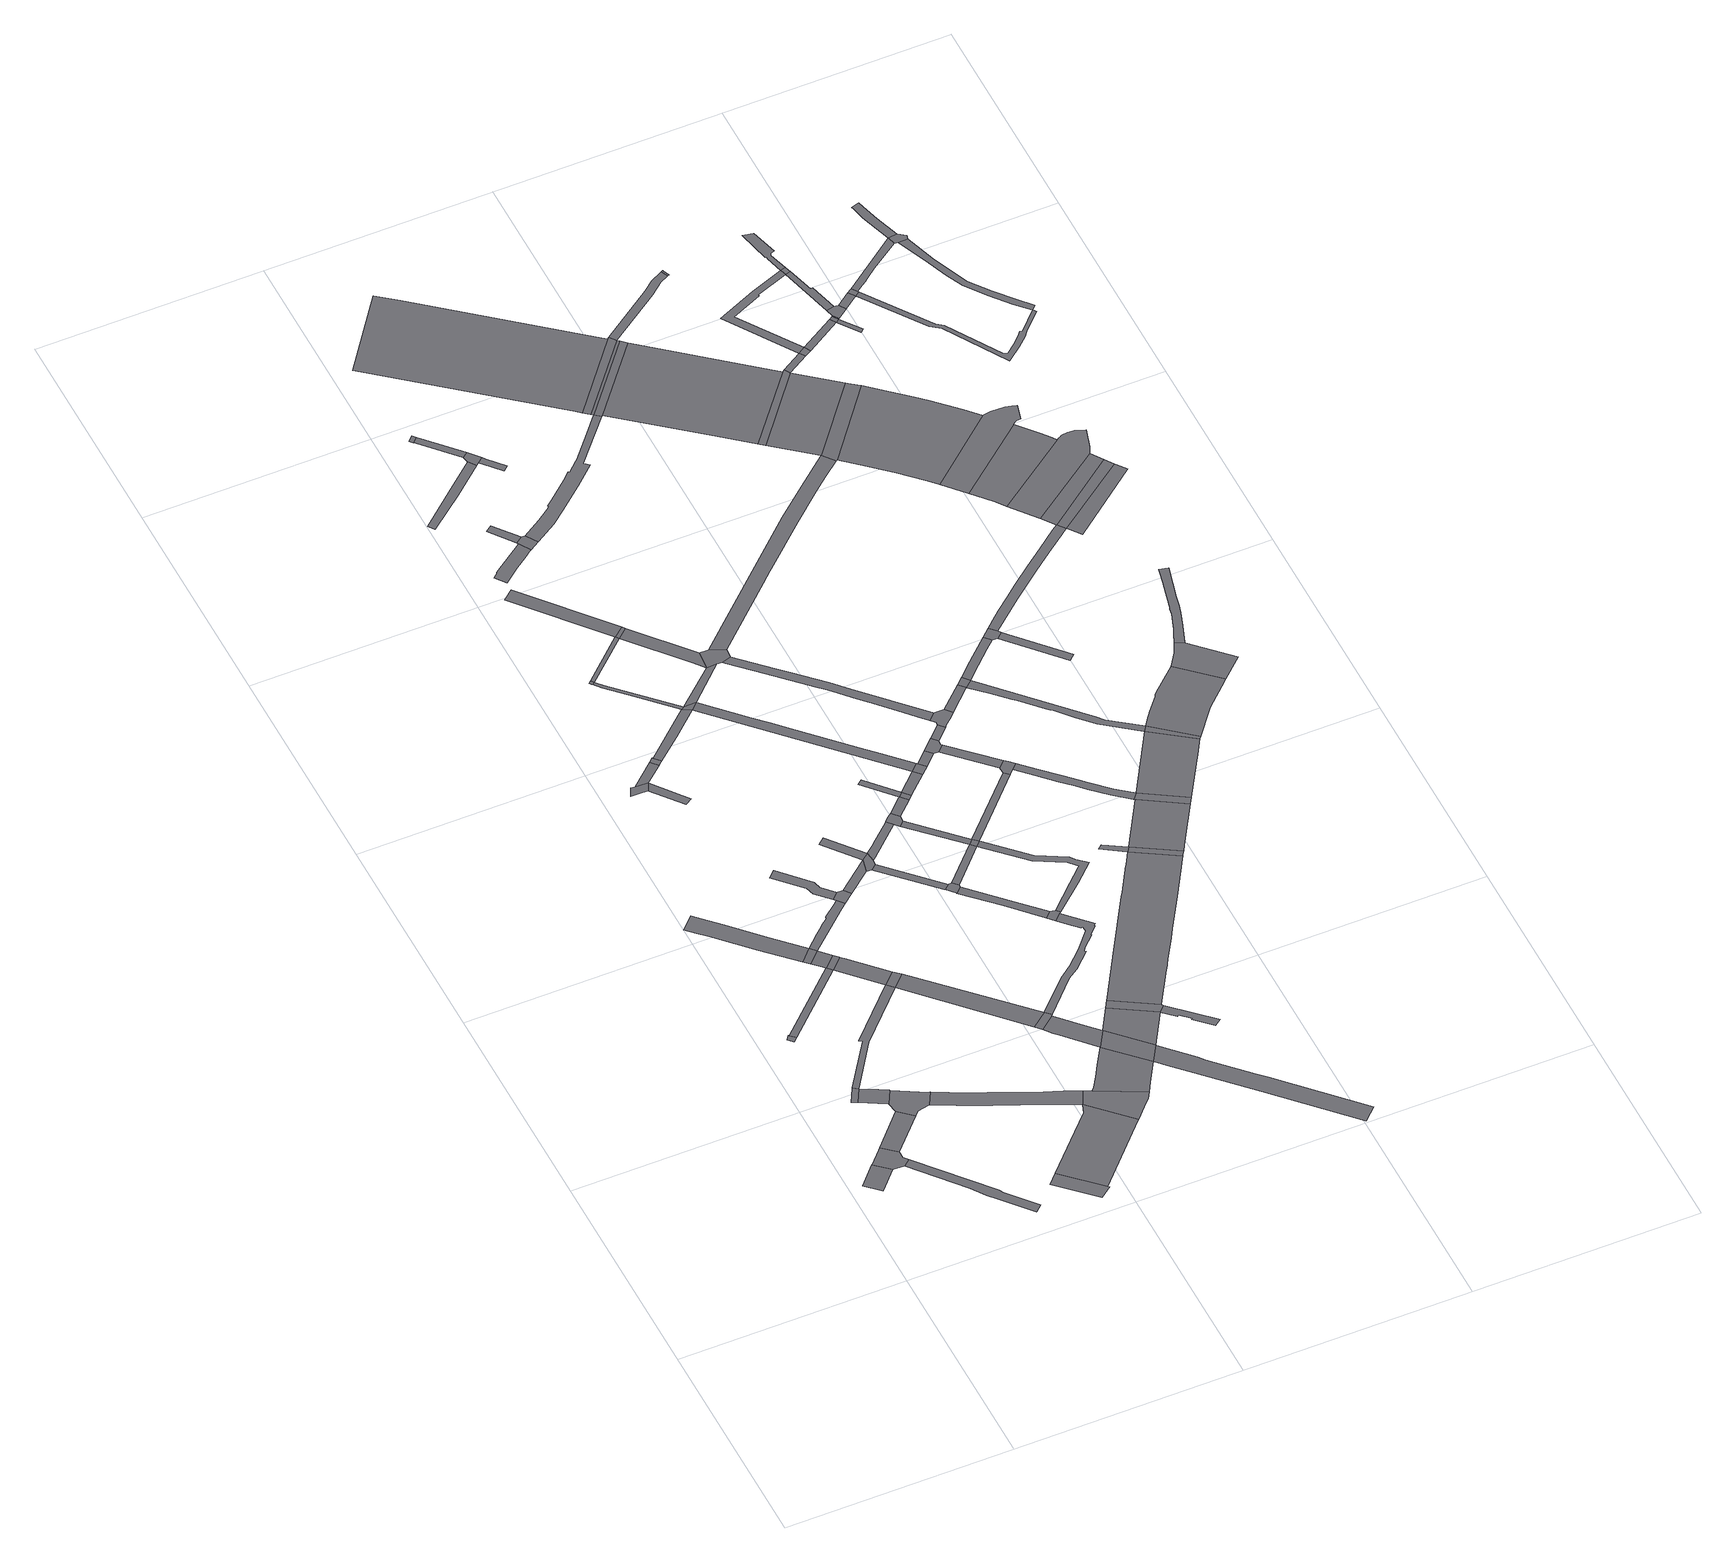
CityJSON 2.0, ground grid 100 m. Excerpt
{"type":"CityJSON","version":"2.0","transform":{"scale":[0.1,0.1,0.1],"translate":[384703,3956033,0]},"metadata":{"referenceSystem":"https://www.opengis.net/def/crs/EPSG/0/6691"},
"CityObjects":{
"road1":{"type":"Road","attributes":{"class":"1040","function":"9020","usage":"9","RoadStructureAttribute.sectionType":"1"},"geometry":[{"type":"MultiSurface","lod":"1","boundaries":[[[0,1,2,3]]]}]},
"road2":{"type":"Road","attributes":{"class":"1040","function":"9020","usage":"9","RoadStructureAttribute.sectionType":"4"},"geometry":[{"type":"MultiSurface","lod":"1","boundaries":[[[4,5,6,7,8,0,3,9,10]]]}]},
"road3":{"type":"Road","attributes":{"class":"1040","function":"9020","usage":"9","RoadStructureAttribute.sectionType":"1"},"geometry":[{"type":"MultiSurface","lod":"1","boundaries":[[[11,6,5,12]]]}]},
"road4":{"type":"Road","attributes":{"class":"1040","function":"9020","usage":"9","RoadStructureAttribute.sectionType":"4"},"geometry":[{"type":"MultiSurface","lod":"1","boundaries":[[[13,14,15,16,17]]]}]},
"road5":{"type":"Road","attributes":{"class":"1040","function":"9020","usage":"9","RoadStructureAttribute.sectionType":"4"},"geometry":[{"type":"MultiSurface","lod":"1","boundaries":[[[18,19,20,21,22]]]}]},
"road6":{"type":"Road","attributes":{"class":"1040","function":"9020","usage":"9","RoadStructureAttribute.sectionType":"1"},"geometry":[{"type":"MultiSurface","lod":"1","boundaries":[[[23,24,25,10,9,26,27,28,29,30,31]]]}]},
"road7":{"type":"Road","attributes":{"class":"1040","function":"9020","usage":"9","RoadStructureAttribute.sectionType":"1"},"geometry":[{"type":"MultiSurface","lod":"1","boundaries":[[[16,32,33,34,35,17]]]}]},
"road8":{"type":"Road","attributes":{"class":"1040","function":"9020","usage":"9","RoadStructureAttribute.sectionType":"4"},"geometry":[{"type":"MultiSurface","lod":"1","boundaries":[[[36,37,38,33,32,11,12,39]]]}]},
"road9":{"type":"Road","attributes":{"class":"1040","function":"9020","usage":"9","RoadStructureAttribute.sectionType":"1"},"geometry":[{"type":"MultiSurface","lod":"1","boundaries":[[[40,18,22,41]]]}]},
"road10":{"type":"Road","attributes":{"class":"1040","function":"9020","usage":"9","RoadStructureAttribute.sectionType":"1"},"geometry":[{"type":"MultiSurface","lod":"1","boundaries":[[[42,43,44,45,46,47,48,49,50,51,52,53]]]}]},
"road11":{"type":"Road","attributes":{"class":"1040","function":"9020","usage":"9","RoadStructureAttribute.sectionType":"1"},"geometry":[{"type":"MultiSurface","lod":"1","boundaries":[[[54,55,56,13,17,57,58]]]}]},
"road12":{"type":"Road","attributes":{"name":"都道305号","class":"1040","function":"3","usage":"2","RoadStructureAttribute.sectionType":"4"},"geometry":[{"type":"MultiSurface","lod":"1","boundaries":[[[59,60,61,62,63]]]}]},
"road13":{"type":"Road","attributes":{"class":"1040","function":"9020","usage":"9","RoadStructureAttribute.sectionType":"4"},"geometry":[{"type":"MultiSurface","lod":"1","boundaries":[[[64,48,47,65,66]]]}]},
"road14":{"type":"Road","attributes":{"class":"1040","function":"9020","usage":"9","RoadStructureAttribute.sectionType":"1"},"geometry":[{"type":"MultiSurface","lod":"1","boundaries":[[[67,66,65,68,40]]]}]},
"road15":{"type":"Road","attributes":{"class":"1040","function":"9020","usage":"9","RoadStructureAttribute.sectionType":"4"},"geometry":[{"type":"MultiSurface","lod":"1","boundaries":[[[69,67,40,41,70]]]}]},
"road16":{"type":"Road","attributes":{"class":"1040","function":"9020","usage":"9","RoadStructureAttribute.sectionType":"1"},"geometry":[{"type":"MultiSurface","lod":"1","boundaries":[[[71,72,73,74,75,76,37,36,77,78,79,80,81,82,83]]]}]},
"road17":{"type":"Road","attributes":{"class":"1040","function":"9020","usage":"9","RoadStructureAttribute.sectionType":"4"},"geometry":[{"type":"MultiSurface","lod":"1","boundaries":[[[84,85,86,87,88,89]]]}]},
"road18":{"type":"Road","attributes":{"class":"1040","function":"9020","usage":"9","RoadStructureAttribute.sectionType":"1"},"geometry":[{"type":"MultiSurface","lod":"1","boundaries":[[[90,70,41,54,91]]]}]},
"road19":{"type":"Road","attributes":{"class":"1040","function":"9020","usage":"9","RoadStructureAttribute.sectionType":"1"},"geometry":[{"type":"MultiSurface","lod":"1","boundaries":[[[92,93,94,95,96,97,98,99,100,64,66]]]}]},
"road20":{"type":"Road","attributes":{"class":"1040","function":"9020","usage":"9","RoadStructureAttribute.sectionType":"4"},"geometry":[{"type":"MultiSurface","lod":"1","boundaries":[[[91,54,58,101]]]}]},
"road21":{"type":"Road","attributes":{"name":"都道305号","class":"1040","function":"3","usage":"2","RoadStructureAttribute.sectionType":"1"},"geometry":[{"type":"MultiSurface","lod":"1","boundaries":[[[102,82,103,104,105,60,59,106]]]}]},
"road22":{"type":"Road","attributes":{"class":"1040","function":"9020","usage":"9","RoadStructureAttribute.sectionType":"1"},"geometry":[{"type":"MultiSurface","lod":"1","boundaries":[[[88,107,108,89]]]}]},
"road23":{"type":"Road","attributes":{"class":"1040","function":"9020","usage":"9","RoadStructureAttribute.sectionType":"1"},"geometry":[{"type":"MultiSurface","lod":"1","boundaries":[[[109,110,84,89]]]}]},
"road24":{"type":"Road","attributes":{"class":"1040","function":"9020","usage":"9","RoadStructureAttribute.sectionType":"1"},"geometry":[{"type":"MultiSurface","lod":"1","boundaries":[[[111,112,113,114,115,116,117,118]]]}]},
"road25":{"type":"Road","attributes":{"class":"1040","function":"9020","usage":"9","RoadStructureAttribute.sectionType":"4"},"geometry":[{"type":"MultiSurface","lod":"1","boundaries":[[[119,120,121,110,109,122]]]}]},
"road26":{"type":"Road","attributes":{"class":"1040","function":"9020","usage":"9","RoadStructureAttribute.sectionType":"4"},"geometry":[{"type":"MultiSurface","lod":"1","boundaries":[[[123,118,117,94,93,124]]]}]},
"road27":{"type":"Road","attributes":{"class":"1040","function":"9020","usage":"9","RoadStructureAttribute.sectionType":"1"},"geometry":[{"type":"MultiSurface","lod":"1","boundaries":[[[101,58,125,126]]]}]},
"road28":{"type":"Road","attributes":{"class":"1040","function":"9020","usage":"9","RoadStructureAttribute.sectionType":"4"},"geometry":[{"type":"MultiSurface","lod":"1","boundaries":[[[127,128,129,130,131]]]}]},
"road29":{"type":"Road","attributes":{"name":"都道305号","class":"1040","function":"3","usage":"2","RoadStructureAttribute.sectionType":"4"},"geometry":[{"type":"MultiSurface","lod":"1","boundaries":[[[132,133,134,83,82,102,135]]]}]},
"road30":{"type":"Road","attributes":{"class":"1040","function":"9020","usage":"9","RoadStructureAttribute.sectionType":"1"},"geometry":[{"type":"MultiSurface","lod":"1","boundaries":[[[136,120,119,137,138]]]}]},
"road31":{"type":"Road","attributes":{"class":"1040","function":"9020","usage":"9","RoadStructureAttribute.sectionType":"1"},"geometry":[{"type":"MultiSurface","lod":"1","boundaries":[[[139,123,124,140,141,142]]]}]},
"road32":{"type":"Road","attributes":{"class":"1040","function":"9020","usage":"9","RoadStructureAttribute.sectionType":"1"},"geometry":[{"type":"MultiSurface","lod":"1","boundaries":[[[143,144,131,130,145,146,136,147]]]}]},
"road33":{"type":"Road","attributes":{"class":"1040","function":"9020","usage":"9","RoadStructureAttribute.sectionType":"4"},"geometry":[{"type":"MultiSurface","lod":"1","boundaries":[[[148,126,125,149,150]]]}]},
"road34":{"type":"Road","attributes":{"class":"1040","function":"9020","usage":"9","RoadStructureAttribute.sectionType":"1"},"geometry":[{"type":"MultiSurface","lod":"1","boundaries":[[[151,127,131,152]]]}]},
"road35":{"type":"Road","attributes":{"class":"1040","function":"9020","usage":"9","RoadStructureAttribute.sectionType":"1"},"geometry":[{"type":"MultiSurface","lod":"1","boundaries":[[[153,154,142,155]]]}]},
"road36":{"type":"Road","attributes":{"class":"1040","function":"9020","usage":"9","RoadStructureAttribute.sectionType":"1"},"geometry":[{"type":"MultiSurface","lod":"1","boundaries":[[[156,157,158,151]]]}]},
"road37":{"type":"Road","attributes":{"name":"都道305号","class":"1040","function":"3","usage":"2","RoadStructureAttribute.sectionType":"1"},"geometry":[{"type":"MultiSurface","lod":"1","boundaries":[[[159,160,161,162,163,164,134,133,165]]]}]},
"road38":{"type":"Road","attributes":{"class":"1040","function":"9020","usage":"9","RoadStructureAttribute.sectionType":"4"},"geometry":[{"type":"MultiSurface","lod":"1","boundaries":[[[166,167,155,142,141,168]]]}]},
"road39":{"type":"Road","attributes":{"class":"1040","function":"9020","usage":"9","RoadStructureAttribute.sectionType":"1"},"geometry":[{"type":"MultiSurface","lod":"1","boundaries":[[[169,170,150,149,171,172,173,174,160,175]]]}]},
"road40":{"type":"Road","attributes":{"class":"1040","function":"9020","usage":"9","RoadStructureAttribute.sectionType":"1"},"geometry":[{"type":"MultiSurface","lod":"1","boundaries":[[[176,177,178,179,180,181,182,183,184]]]}]},
"road41":{"type":"Road","attributes":{"class":"1040","function":"9020","usage":"9","RoadStructureAttribute.sectionType":"4"},"geometry":[{"type":"MultiSurface","lod":"1","boundaries":[[[147,136,138,185]]]}]},
"road42":{"type":"Road","attributes":{"class":"1040","function":"9020","usage":"9","RoadStructureAttribute.sectionType":"1"},"geometry":[{"type":"MultiSurface","lod":"1","boundaries":[[[166,168,186,187,188]]]}]},
"road43":{"type":"Road","attributes":{"class":"1040","function":"9020","usage":"9","RoadStructureAttribute.sectionType":"1"},"geometry":[{"type":"MultiSurface","lod":"1","boundaries":[[[189,190,191,192,193,194]]]}]},
"road44":{"type":"Road","attributes":{"class":"1040","function":"9020","usage":"9","RoadStructureAttribute.sectionType":"4"},"geometry":[{"type":"MultiSurface","lod":"1","boundaries":[[[156,151,152,195]]]}]},
"road45":{"type":"Road","attributes":{"class":"1040","function":"9020","usage":"9","RoadStructureAttribute.sectionType":"1"},"geometry":[{"type":"MultiSurface","lod":"1","boundaries":[[[196,197,198,199]]]}]},
"road46":{"type":"Road","attributes":{"name":"都道305号","class":"1040","function":"3","usage":"2","RoadStructureAttribute.sectionType":"4"},"geometry":[{"type":"MultiSurface","lod":"1","boundaries":[[[175,160,159,200]]]}]},
"road47":{"type":"Road","attributes":{"class":"1040","function":"9020","usage":"9","RoadStructureAttribute.sectionType":"1"},"geometry":[{"type":"MultiSurface","lod":"1","boundaries":[[[201,202,203,204,205,155,167,206,207]]]}]},
"road48":{"type":"Road","attributes":{"class":"1040","function":"9020","usage":"9","RoadStructureAttribute.sectionType":"1"},"geometry":[{"type":"MultiSurface","lod":"1","boundaries":[[[208,209,210,147,185]]]}]},
"road49":{"type":"Road","attributes":{"class":"1040","function":"9020","usage":"9","RoadStructureAttribute.sectionType":"4"},"geometry":[{"type":"MultiSurface","lod":"1","boundaries":[[[211,199,198,179,178,212]]]}]},
"road50":{"type":"Road","attributes":{"class":"1040","function":"9020","usage":"9","RoadStructureAttribute.sectionType":"1"},"geometry":[{"type":"MultiSurface","lod":"1","boundaries":[[[213,195,152,214,210]]]}]},
"road51":{"type":"Road","attributes":{"class":"1040","function":"9020","usage":"9","RoadStructureAttribute.sectionType":"4"},"geometry":[{"type":"MultiSurface","lod":"1","boundaries":[[[215,188,187,216,217,218,219,220]]]}]},
"road52":{"type":"Road","attributes":{"class":"1040","function":"9020","usage":"9","RoadStructureAttribute.sectionType":"4"},"geometry":[{"type":"MultiSurface","lod":"1","boundaries":[[[221,222,223,224,225]]]}]},
"road53":{"type":"Road","attributes":{"name":"都道305号","class":"1040","function":"3","usage":"2","RoadStructureAttribute.sectionType":"1"},"geometry":[{"type":"MultiSurface","lod":"1","boundaries":[[[226,175,200,227]]]}]},
"road54":{"type":"Road","attributes":{"class":"1040","function":"9020","usage":"9","RoadStructureAttribute.sectionType":"1"},"geometry":[{"type":"MultiSurface","lod":"1","boundaries":[[[228,221,225,229,230,231]]]}]},
"road55":{"type":"Road","attributes":{"class":"1040","function":"9020","usage":"9","RoadStructureAttribute.sectionType":"4"},"geometry":[{"type":"MultiSurface","lod":"1","boundaries":[[[232,233,234,201,207,235,236,237,238]]]}]},
"road56":{"type":"Road","attributes":{"class":"1040","function":"9020","usage":"9","RoadStructureAttribute.sectionType":"1"},"geometry":[{"type":"MultiSurface","lod":"1","boundaries":[[[148,239,240,241,242,243,244,245,246,247,248,249,250,251,252,253,254,255,256,257,258,126]]]}]},
"road57":{"type":"Road","attributes":{"class":"1040","function":"9020","usage":"9","RoadStructureAttribute.sectionType":"1"},"geometry":[{"type":"MultiSurface","lod":"1","boundaries":[[[259,218,217,260,261,262]]]}]},
"road58":{"type":"Road","attributes":{"class":"1040","function":"9020","usage":"9","RoadStructureAttribute.sectionType":"1"},"geometry":[{"type":"MultiSurface","lod":"1","boundaries":[[[263,264,265,266,267,268,185,138,269]]]}]},
"road59":{"type":"Road","attributes":{"name":"都道305号","class":"1040","function":"3","usage":"2","RoadStructureAttribute.sectionType":"4"},"geometry":[{"type":"MultiSurface","lod":"1","boundaries":[[[270,271,272,273,226,227,274]]]}]},
"road60":{"type":"Road","attributes":{"class":"1040","function":"9020","usage":"9","RoadStructureAttribute.sectionType":"1"},"geometry":[{"type":"MultiSurface","lod":"1","boundaries":[[[275,220,219,276]]]}]},
"road61":{"type":"Road","attributes":{"class":"1040","function":"9020","usage":"9","RoadStructureAttribute.sectionType":"4"},"geometry":[{"type":"MultiSurface","lod":"1","boundaries":[[[277,278,231,230,190,189,279]]]}]},
"road62":{"type":"Road","attributes":{"class":"1040","function":"9020","usage":"9","RoadStructureAttribute.sectionType":"4"},"geometry":[{"type":"MultiSurface","lod":"1","boundaries":[[[280,281,213,210,209,282,283]]]}]},
"road63":{"type":"Road","attributes":{"class":"1040","function":"9020","usage":"9","RoadStructureAttribute.sectionType":"1"},"geometry":[{"type":"MultiSurface","lod":"1","boundaries":[[[284,285,232,238,286]]]}]},
"road64":{"type":"Road","attributes":{"class":"1040","function":"9020","usage":"9","RoadStructureAttribute.sectionType":"1"},"geometry":[{"type":"MultiSurface","lod":"1","boundaries":[[[287,288,289,290]]]}]},
"road65":{"type":"Road","attributes":{"class":"1040","function":"9020","usage":"9","RoadStructureAttribute.sectionType":"1"},"geometry":[{"type":"MultiSurface","lod":"1","boundaries":[[[237,236,275,291]]]}]},
"road66":{"type":"Road","attributes":{"class":"1040","function":"9020","usage":"9","RoadStructureAttribute.sectionType":"1"},"geometry":[{"type":"MultiSurface","lod":"1","boundaries":[[[292,277,279,293,294,295]]]}]},
"road67":{"type":"Road","attributes":{"class":"1040","function":"9020","usage":"9","RoadStructureAttribute.sectionType":"4"},"geometry":[{"type":"MultiSurface","lod":"1","boundaries":[[[290,289,284,286,296]]]}]},
"road68":{"type":"Road","attributes":{"class":"1040","function":"9020","usage":"9","RoadStructureAttribute.sectionType":"4"},"geometry":[{"type":"MultiSurface","lod":"1","boundaries":[[[297,298,262,261,251,250]]]}]},
"road69":{"type":"Road","attributes":{"class":"1040","function":"9020","usage":"9","RoadStructureAttribute.sectionType":"1"},"geometry":[{"type":"MultiSurface","lod":"1","boundaries":[[[299,300,301,302,303,304,200,159,305,306,307,308,309,310]]]}]},
"road70":{"type":"Road","attributes":{"class":"1040","function":"9020","usage":"9","RoadStructureAttribute.sectionType":"4"},"geometry":[{"type":"MultiSurface","lod":"1","boundaries":[[[291,275,276,311]]]}]},
"road71":{"type":"Road","attributes":{"class":"1040","function":"9020","usage":"9","RoadStructureAttribute.sectionType":"1"},"geometry":[{"type":"MultiSurface","lod":"1","boundaries":[[[227,312,313,314,315,316,317,318,274]]]}]},
"road72":{"type":"Road","attributes":{"class":"1040","function":"9020","usage":"9","RoadStructureAttribute.sectionType":"1"},"geometry":[{"type":"MultiSurface","lod":"1","boundaries":[[[296,319,269,320,321,322,290]]]}]},
"road73":{"type":"Road","attributes":{"class":"1040","function":"9020","usage":"9","RoadStructureAttribute.sectionType":"1"},"geometry":[{"type":"MultiSurface","lod":"1","boundaries":[[[323,324,325,326,327,328,329,330,331,332,333,334,335,336,211,212,337,338,339,340]]]}]},
"road74":{"type":"Road","attributes":{"class":"1040","function":"9020","usage":"9","RoadStructureAttribute.sectionType":"4"},"geometry":[{"type":"MultiSurface","lod":"1","boundaries":[[[341,263,269,319,342]]]}]},
"road75":{"type":"Road","attributes":{"class":"1040","function":"9020","usage":"9","RoadStructureAttribute.sectionType":"1"},"geometry":[{"type":"MultiSurface","lod":"1","boundaries":[[[343,344,345,346,347,348,311,276,349,350,351,352,353,354,298,297]]]}]},
"road76":{"type":"Road","attributes":{"class":"1040","function":"9020","usage":"9","RoadStructureAttribute.sectionType":"1"},"geometry":[{"type":"MultiSurface","lod":"1","boundaries":[[[355,356,357,358,283,282,359,360,361,362,363,364,365,366,367,368,369,370,371,372]]]}]},
"road77":{"type":"Road","attributes":{"class":"1040","function":"9020","usage":"9","RoadStructureAttribute.sectionType":"1"},"geometry":[{"type":"MultiSurface","lod":"1","boundaries":[[[373,341,342,374]]]}]},
"road78":{"type":"Road","attributes":{"class":"1040","function":"9020","usage":"9","RoadStructureAttribute.sectionType":"1"},"geometry":[{"type":"MultiSurface","lod":"1","boundaries":[[[375,376,291,311]]]}]},
"road79":{"type":"Road","attributes":{"name":"都道305号","class":"1040","function":"3","usage":"2","RoadStructureAttribute.sectionType":"1"},"geometry":[{"type":"MultiSurface","lod":"1","boundaries":[[[377,378,379,380,381,382,383,384,385,386,387,388,389,390,391,392,393,273,272,394]]]}]},
"road80":{"type":"Road","attributes":{"class":"1040","function":"9020","usage":"9","RoadStructureAttribute.sectionType":"4"},"geometry":[{"type":"MultiSurface","lod":"1","boundaries":[[[395,396,397,398,373,374,399]]]}]},
"road81":{"type":"Road","attributes":{"class":"1040","function":"9020","usage":"9","RoadStructureAttribute.sectionType":"1"},"geometry":[{"type":"MultiSurface","lod":"1","boundaries":[[[400,398,397,401]]]}]},
"road82":{"type":"Road","attributes":{"name":"国道17号","class":"1040","function":"2","usage":"1","RoadStructureAttribute.sectionType":"1"},"geometry":[{"type":"MultiSurface","lod":"1","boundaries":[[[402,403,404,405,406,407,408,409]]]}]},
"road83":{"type":"Road","attributes":{"class":"1040","function":"9020","usage":"9","RoadStructureAttribute.sectionType":"1"},"geometry":[{"type":"MultiSurface","lod":"1","boundaries":[[[395,399,410,411]]]}]},
"road84":{"type":"Road","attributes":{"class":"1040","function":"9020","usage":"9","RoadStructureAttribute.sectionType":"4"},"geometry":[{"type":"MultiSurface","lod":"1","boundaries":[[[412,413,414,415,372,371,416,400,401,417]]]}]},
"road85":{"type":"Road","attributes":{"class":"1040","function":"9020","usage":"9","RoadStructureAttribute.sectionType":"4"},"geometry":[{"type":"MultiSurface","lod":"1","boundaries":[[[418,419,420,411,410,376,375,421]]]}]},
"road86":{"type":"Road","attributes":{"class":"1040","function":"9020","usage":"9","RoadStructureAttribute.sectionType":"1"},"geometry":[{"type":"MultiSurface","lod":"1","boundaries":[[[422,423,387,424]]]}]},
"road87":{"type":"Road","attributes":{"class":"1040","function":"9020","usage":"9","RoadStructureAttribute.sectionType":"1"},"geometry":[{"type":"MultiSurface","lod":"1","boundaries":[[[425,426,427,428,429,430,431,432,433,434,281,280,435]]]}]},
"road88":{"type":"Road","attributes":{"class":"1040","function":"9020","usage":"9","RoadStructureAttribute.sectionType":"1"},"geometry":[{"type":"MultiSurface","lod":"1","boundaries":[[[436,415,414,437]]]}]},
"road89":{"type":"Road","attributes":{"name":"都道305号","class":"1040","function":"3","usage":"2","RoadStructureAttribute.sectionType":"4"},"geometry":[{"type":"MultiSurface","lod":"1","boundaries":[[[438,439,424,387,386,440]]]}]},
"road90":{"type":"Road","attributes":{"class":"1040","function":"9020","usage":"9","RoadStructureAttribute.sectionType":"1"},"geometry":[{"type":"MultiSurface","lod":"1","boundaries":[[[441,442,443,444,445,419,418,446,447,448,449,450,451,452]]]}]},
"road91":{"type":"Road","attributes":{"class":"1040","function":"9020","usage":"9","RoadStructureAttribute.sectionType":"4"},"geometry":[{"type":"MultiSurface","lod":"1","boundaries":[[[453,436,437,454]]]}]},
"road92":{"type":"Road","attributes":{"name":"国道17号","class":"1040","function":"2","usage":"1","RoadStructureAttribute.sectionType":"4"},"geometry":[{"type":"MultiSurface","lod":"1","boundaries":[[[455,409,408,456,457]]]}]},
"road93":{"type":"Road","attributes":{"name":"国道17号","class":"1040","function":"2","usage":"1","RoadStructureAttribute.sectionType":"1"},"geometry":[{"type":"MultiSurface","lod":"1","boundaries":[[[458,457,456,325,459]]]}]},
"road94":{"type":"Road","attributes":{"name":"国道17号","class":"1040","function":"2","usage":"1","RoadStructureAttribute.sectionType":"4"},"geometry":[{"type":"MultiSurface","lod":"1","boundaries":[[[460,459,325,324,461]]]}]},
"road95":{"type":"Road","attributes":{"name":"都道305号","class":"1040","function":"3","usage":"2","RoadStructureAttribute.sectionType":"1"},"geometry":[{"type":"MultiSurface","lod":"1","boundaries":[[[462,463,464,465,424,439,466]]]}]},
"road96":{"type":"Road","attributes":{"class":"1040","function":"9020","usage":"9","RoadStructureAttribute.sectionType":"1"},"geometry":[{"type":"MultiSurface","lod":"1","boundaries":[[[467,468,469,470,471,453,454]]]}]},
"road97":{"type":"Road","attributes":{"name":"都道305号","class":"1040","function":"3","usage":"2","RoadStructureAttribute.sectionType":"4"},"geometry":[{"type":"MultiSurface","lod":"1","boundaries":[[[452,451,472,464,463,473]]]}]},
"road98":{"type":"Road","attributes":{"class":"1040","function":"9020","usage":"9","RoadStructureAttribute.sectionType":"1"},"geometry":[{"type":"MultiSurface","lod":"1","boundaries":[[[474,475,476,477,478,479,480,481,482,483,484,485,486,487,488,454,437]]]}]},
"road99":{"type":"Road","attributes":{"name":"国道17号","class":"1040","function":"2","usage":"1","RoadStructureAttribute.sectionType":"1"},"geometry":[{"type":"MultiSurface","lod":"1","boundaries":[[[489,490,460,461,491,492,493]]]}]},
"road100":{"type":"Road","attributes":{"class":"1040","function":"9020","usage":"9","RoadStructureAttribute.sectionType":"4"},"geometry":[{"type":"MultiSurface","lod":"1","boundaries":[[[494,495,496,470,469,497]]]}]},
"road101":{"type":"Road","attributes":{"name":"都道305号","class":"1040","function":"3","usage":"2","RoadStructureAttribute.sectionType":"1"},"geometry":[{"type":"MultiSurface","lod":"1","boundaries":[[[498,499,500,452,473,501]]]}]},
"road102":{"type":"Road","attributes":{"class":"1040","function":"9020","usage":"9","RoadStructureAttribute.sectionType":"1"},"geometry":[{"type":"MultiSurface","lod":"1","boundaries":[[[494,497,502,503]]]}]},
"road103":{"type":"Road","attributes":{"class":"1040","function":"9020","usage":"9","RoadStructureAttribute.sectionType":"1"},"geometry":[{"type":"MultiSurface","lod":"1","boundaries":[[[504,505,455,457,506,507,508,509]]]}]},
"road104":{"type":"Road","attributes":{"name":"国道17号","class":"1040","function":"2","usage":"1","RoadStructureAttribute.sectionType":"4"},"geometry":[{"type":"MultiSurface","lod":"1","boundaries":[[[510,493,492,511,512]]]}]},
"road105":{"type":"Road","attributes":{"name":"都道305号","class":"1040","function":"3","usage":"2","RoadStructureAttribute.sectionType":"4"},"geometry":[{"type":"MultiSurface","lod":"1","boundaries":[[[486,485,500,499,513]]]}]},
"road106":{"type":"Road","attributes":{"name":"国道17号","class":"1040","function":"2","usage":"1","RoadStructureAttribute.sectionType":"1"},"geometry":[{"type":"MultiSurface","lod":"1","boundaries":[[[512,511,431,514]]]}]},
"road107":{"type":"Road","attributes":{"class":"1040","function":"9020","usage":"9","RoadStructureAttribute.sectionType":"1"},"geometry":[{"type":"MultiSurface","lod":"1","boundaries":[[[515,516,517,518,519,520,521,522,523,524,525,526,527,528,496,495,529]]]}]},
"road108":{"type":"Road","attributes":{"name":"国道17号","class":"1040","function":"2","usage":"1","RoadStructureAttribute.sectionType":"4"},"geometry":[{"type":"MultiSurface","lod":"1","boundaries":[[[530,531,532,514,431,430,533]]]}]},
"road109":{"type":"Road","attributes":{"name":"都道305号","class":"1040","function":"3","usage":"2","RoadStructureAttribute.sectionType":"1"},"geometry":[{"type":"MultiSurface","lod":"1","boundaries":[[[534,535,536,537,538,539,540,541,542,486,513,543]]]}]},
"road110":{"type":"Road","attributes":{"class":"1040","function":"9020","usage":"9","RoadStructureAttribute.sectionType":"4"},"geometry":[{"type":"MultiSurface","lod":"1","boundaries":[[[544,545,509,508,546]]]}]},
"road111":{"type":"Road","attributes":{"class":"1040","function":"9020","usage":"9","RoadStructureAttribute.sectionType":"1"},"geometry":[{"type":"MultiSurface","lod":"1","boundaries":[[[510,512,547,548]]]}]},
"road112":{"type":"Road","attributes":{"class":"1040","function":"9020","usage":"9","RoadStructureAttribute.sectionType":"4"},"geometry":[{"type":"MultiSurface","lod":"1","boundaries":[[[549,548,547,550]]]}]},
"road113":{"type":"Road","attributes":{"class":"1040","function":"9020","usage":"9","RoadStructureAttribute.sectionType":"1"},"geometry":[{"type":"MultiSurface","lod":"1","boundaries":[[[551,552,553,548,549,554,555,556,557]]]}]},
"road114":{"type":"Road","attributes":{"name":"国道17号","class":"1040","function":"2","usage":"1","RoadStructureAttribute.sectionType":"1"},"geometry":[{"type":"MultiSurface","lod":"1","boundaries":[[[558,559,560,561,562,530,533,563,564,565,566,567,568]]]}]},
"road115":{"type":"Road","attributes":{"name":"都道305号","class":"1040","function":"3","usage":"2","RoadStructureAttribute.sectionType":"4"},"geometry":[{"type":"MultiSurface","lod":"1","boundaries":[[[569,570,571,537,536,572]]]}]},
"road116":{"type":"Road","attributes":{"class":"1040","function":"9020","usage":"9","RoadStructureAttribute.sectionType":"1"},"geometry":[{"type":"MultiSurface","lod":"1","boundaries":[[[550,573,574,549]]]}]},
"road117":{"type":"Road","attributes":{"name":"国道17号","class":"1040","function":"2","usage":"1","RoadStructureAttribute.sectionType":"4"},"geometry":[{"type":"MultiSurface","lod":"1","boundaries":[[[575,576,577,578,579,580,581,582,583,584,568,567,585,586]]]}]},
"road118":{"type":"Road","attributes":{"class":"1040","function":"9020","usage":"9","RoadStructureAttribute.sectionType":"1"},"geometry":[{"type":"MultiSurface","lod":"1","boundaries":[[[587,588,589,590,591,592,593,594,595,596,597,570,569,598,599,600,601]]]}]},
"road119":{"type":"Road","attributes":{"class":"1040","function":"9020","usage":"9","RoadStructureAttribute.sectionType":"4"},"geometry":[{"type":"MultiSurface","lod":"1","boundaries":[[[602,574,573,603]]]}]},
"road120":{"type":"Road","attributes":{"name":"国道17号","class":"1040","function":"2","usage":"1","RoadStructureAttribute.sectionType":"1"},"geometry":[{"type":"MultiSurface","lod":"1","boundaries":[[[604,605,586,585,606,607,608]]]}]},
"road121":{"type":"Road","attributes":{"class":"1040","function":"9020","usage":"9","RoadStructureAttribute.sectionType":"1"},"geometry":[{"type":"MultiSurface","lod":"1","boundaries":[[[609,610,602,603]]]}]},
"road122":{"type":"Road","attributes":{"class":"1040","function":"9020","usage":"9","RoadStructureAttribute.sectionType":"1"},"geometry":[{"type":"MultiSurface","lod":"1","boundaries":[[[573,611,612,603]]]}]},
"road123":{"type":"Road","attributes":{"class":"1040","function":"9020","usage":"9","RoadStructureAttribute.sectionType":"4"},"geometry":[{"type":"MultiSurface","lod":"1","boundaries":[[[613,614,615,551,557,616]]]}]},
"road124":{"type":"Road","attributes":{"class":"1040","function":"9020","usage":"9","RoadStructureAttribute.sectionType":"1"},"geometry":[{"type":"MultiSurface","lod":"1","boundaries":[[[617,618,619,620,621,616,557]]]}]},
"road125":{"type":"Road","attributes":{"class":"1040","function":"9020","usage":"9","RoadStructureAttribute.sectionType":"1"},"geometry":[{"type":"MultiSurface","lod":"1","boundaries":[[[622,623,624,625,615,614,626,627,628,629,630]]]}]},
"road126":{"type":"Road","attributes":{"class":"1040","function":"9020","usage":"9","RoadStructureAttribute.sectionType":"4"},"geometry":[{"type":"MultiSurface","lod":"1","boundaries":[[[631,618,617,610,609,632]]]}]},
"road127":{"type":"Road","attributes":{"name":"国道17号","class":"1040","function":"2","usage":"1","RoadStructureAttribute.sectionType":"4"},"geometry":[{"type":"MultiSurface","lod":"1","boundaries":[[[633,634,635,636,637,638,639,640,641,608,607,642,643]]]}]},
"road128":{"type":"Road","attributes":{"name":"国道17号","class":"1040","function":"2","usage":"1","RoadStructureAttribute.sectionType":"1"},"geometry":[{"type":"MultiSurface","lod":"1","boundaries":[[[643,642,519,644]]]}]},
"road129":{"type":"Road","attributes":{"class":"1040","function":"9020","usage":"9","RoadStructureAttribute.sectionType":"1"},"geometry":[{"type":"MultiSurface","lod":"1","boundaries":[[[645,631,632,646]]]}]},
"road130":{"type":"Road","attributes":{"name":"国道17号","class":"1040","function":"2","usage":"1","RoadStructureAttribute.sectionType":"4"},"geometry":[{"type":"MultiSurface","lod":"1","boundaries":[[[644,519,518,647]]]}]},
"road131":{"type":"Road","attributes":{"name":"国道17号","class":"1040","function":"2","usage":"1","RoadStructureAttribute.sectionType":"1"},"geometry":[{"type":"MultiSurface","lod":"1","boundaries":[[[648,647,518,649,650,651]]]}]},
"road132":{"type":"Road","attributes":{"class":"1040","function":"9020","usage":"9","RoadStructureAttribute.sectionType":"4"},"geometry":[{"type":"MultiSurface","lod":"1","boundaries":[[[652,653,654,645,646,655]]]}]},
"road133":{"type":"Road","attributes":{"class":"1040","function":"9020","usage":"9","RoadStructureAttribute.sectionType":"1"},"geometry":[{"type":"MultiSurface","lod":"1","boundaries":[[[656,653,652,657,658,659,660,661,662,663]]]}]},
"road134":{"type":"Road","attributes":{"class":"1040","function":"9020","usage":"9","RoadStructureAttribute.sectionType":"1"},"geometry":[{"type":"MultiSurface","lod":"1","boundaries":[[[664,665,666,667,668,669,670,671,655,646,672,673,674,675,676,677,678,679]]]}]},
"road135":{"type":"Road","attributes":{"class":"1040","function":"9020","usage":"9","RoadStructureAttribute.sectionType":"1"},"geometry":[{"type":"MultiSurface","lod":"1","boundaries":[[[680,681,682,683,684,685,686,663,687]]]}]},
"road136":{"type":"Road","attributes":{"class":"1040","function":"9020","usage":"9","RoadStructureAttribute.sectionType":"4"},"geometry":[{"type":"MultiSurface","lod":"1","boundaries":[[[688,687,663,662,689,690]]]}]},
"road137":{"type":"Road","attributes":{"class":"1040","function":"9020","usage":"9","RoadStructureAttribute.sectionType":"1"},"geometry":[{"type":"MultiSurface","lod":"1","boundaries":[[[691,692,693,694,695,696,697,690,689,698,699,700,701,702,679]]]}]}
},
"vertices":[
[139,622,0],[58,536,0],[121,478,0],[204,567,0],
[266,608,0],[266,641,0],[205,692,0],[196,683,0],[140,623,0],[254,563,0],[283,588,0],
[347,844,0],[407,788,0],
[244,1030,0],[242,1027,0],[209,963,0],[230,951,0],[265,1016,0],
[138,1391,0],[135,1394,0],[120,1374,0],[142,1353,0],[160,1370,0],
[652,145,0],[547,270,0],[535,288,0],[437,344,0],[480,281,0],[517,242,0],[558,192,0],[621,117,0],[652,144,0],
[339,892,0],[374,957,0],[371,959,0],[334,980,0],
[481,818,0],[514,880,0],[509,882,0],[428,810,0],
[424,1659,0],[445,1638,0],
[40,2046,0],[77,2008,0],[130,1956,0],[155,1929,0],[223,1857,0],[354,1728,0],[407,1783,0],[292,1901,0],[157,2040,0],[90,2108,0],[59,2140,0],[1,2085,0],
[599,1478,0],[376,1250,0],[388,1240,0],[407,1224,0],[627,1449,0],
[934,124,0],[777,274,0],[733,229,0],[890,78,0],[940,117,0],
[409,1784,0],[378,1705,0],[432,1758,0],
[477,1710,0],[408,1676,0],
[494,1692,0],[497,1689,0],
[994,662,0],[957,678,0],[921,692,0],[720,782,0],[637,817,0],[579,847,0],[578,770,0],[661,731,0],[707,710,0],[909,622,0],[1032,565,0],[1032,564,0],[1063,631,0],
[153,2863,0],[134,2864,0],[116,2822,0],[168,2822,0],[190,2820,0],[208,2859,0],
[510,1675,0],[653,1530,0],
[614,1922,0],[639,1942,0],[615,1971,0],[598,1957,0],[539,1909,0],[536,1898,0],[513,1879,0],[489,1859,0],[468,1839,0],
[681,1503,0],
[1198,398,0],[1016,523,0],[978,484,0],[974,480,0],[1191,391,0],
[296,2690,0],[327,2710,0],
[288,2928,0],[262,2958,0],
[584,2063,0],[577,2095,0],[458,2222,0],[427,2194,0],[536,2080,0],[547,2042,0],[605,1982,0],[635,2010,0],
[307,2944,0],[283,2972,0],[281,2975,0],[289,2929,0],
[663,2010,0],[687,1981,0],
[1036,1024,0],[1104,1077,0],
[236,3452,0],[225,3442,0],[232,3434,0],[234,3432,0],[245,3441,0],
[1279,482,0],[1298,514,0],[1098,615,0],[1247,448,0],
[497,3161,0],[416,3035,0],[533,3141,0],
[793,2117,0],[781,2057,0],[787,2063,0],[802,2124,0],
[349,3331,0],[273,3410,0],[262,3400,0],[339,3321,0],[509,3171,0],
[1128,1053,0],[1059,997,0],[1122,1047,0],
[423,3627,0],[434,3613,0],
[711,2299,0],[680,2273,0],[833,2150,0],
[469,3665,0],[158,4031,0],[113,3992,0],
[1383,656,0],[1225,814,0],[1175,733,0],[1173,729,0],[1142,677,0],[1110,630,0],[1324,558,0],
[836,2081,0],[838,2106,0],[812,2062,0],
[1271,893,0],[1218,947,0],[1089,961,0],[1106,943,0],[1218,822,0],[1223,816,0],[1272,893,0],
[279,4161,0],[320,4191,0],[322,4192,0],[291,4242,0],[146,4139,0],[147,4135,0],[125,4118,0],[161,4071,0],[230,4126,0],
[565,3172,0],
[1027,1845,0],[1029,1843,0],[1052,1863,0],
[320,4695,0],[294,4726,0],[157,4609,0],[3,4479,0],[24,4452,0],[183,4579,0],
[480,3652,0],
[230,4376,0],[205,4356,0],[285,4249,0],[314,4271,0],
[1429,731,0],
[970,2271,0],[954,2256,0],[891,2199,0],[877,2186,0],[868,2178,0],[853,2117,0],[994,2245,0],
[702,3302,0],[726,3324,0],[680,3322,0],
[332,4268,0],[364,4218,0],
[688,3408,0],[643,3369,0],
[1067,1863,0],[1062,1806,0],[1063,1805,0],[1089,1829,0],[1090,1843,0],[1068,1864,0],
[167,4933,0],[153,4946,0],[131,4924,0],[144,4911,0],[145,4912,0],
[1334,997,0],[1521,885,0],
[176,4923,0],[154,4902,0],[289,4756,0],[312,4775,0],
[1007,2305,0],[992,2292,0],[972,2273,0],[1012,2227,0],[1013,2226,0],[1034,2248,0],[1036,2274,0],
[1271,1200,0],[1318,1234,0],[1393,1304,0],[1386,1309,0],[1397,1325,0],[1450,1375,0],[1447,1378,0],[1484,1413,0],[1482,1419,0],[1489,1427,0],[1427,1491,0],[1385,1534,0],[1355,1504,0],[1390,1466,0],[1429,1428,0],[1437,1430,0],[1438,1405,0],[1368,1324,0],[1301,1261,0],[1243,1217,0],
[1250,1666,0],[1200,1667,0],[1326,1534,0],[1354,1561,0],
[1213,2506,0],[1107,2614,0],[1047,2676,0],[857,2872,0],[784,2946,0],[727,3004,0],[1180,2473,0],
[1542,918,0],[1542,919,0],[1542,920,0],[1355,1032,0],[1547,912,0],
[1219,2021,0],[1241,2000,0],
[354,4725,0],[321,4765,0],[331,4705,0],
[794,3378,0],[729,3406,0],[749,3323,0],[791,3337,0],
[1077,2370,0],[1073,2367,0],[1105,2340,0],
[978,2518,0],[959,2501,0],[1076,2371,0],[1095,2388,0],
[1240,2043,0],
[365,4712,0],[342,4693,0],[404,4622,0],[427,4642,0],
[1123,2358,0],
[1392,1540,0],[1377,1556,0],
[1756,388,0],[1722,424,0],[1573,577,0],[1550,605,0],[1477,681,0],[1430,730,0],[1384,656,0],[1425,614,0],[1489,548,0],[1703,327,0],[2010,8,0],[2068,66,0],
[1261,2022,0],
[1522,883,0],[1574,835,0],[1579,841,0],[1622,800,0],[1616,795,0],[1688,726,0],[1718,750,0],
[1211,2441,0],[1153,2445,0],[1136,2428,0],[1125,2418,0],
[705,4526,0],[878,4723,0],[853,4744,0],[785,4663,0],[689,4554,0],[682,4547,0],[637,4505,0],[632,4509,0],[597,4476,0],[508,4401,0],[480,4377,0],[483,4374,0],[470,4362,0],[416,4322,0],[460,4279,0],[528,4333,0],[636,4424,0],[725,4506,0],
[1217,2502,0],[1245,2473,0],
[1532,1663,0],[1548,1677,0],[1606,1733,0],[1564,1772,0],[1548,1793,0],[1424,1860,0],[1406,1836,0],[1529,1769,0],[1558,1739,0],[1563,1734,0],[1556,1727,0],[1490,1663,0],
[1147,2980,0],[1085,3046,0],[969,3161,0],[928,3201,0],[788,3285,0],[846,3226,0],[868,3205,0],[902,3170,0],[1032,3043,0],[1058,3017,0],[1074,3001,0],[1135,2934,0],[1179,2887,0],[1182,2885,0],[1268,2793,0],[1325,2731,0],[1360,2693,0],[1390,2722,0],
[1270,2553,0],[1298,2524,0],
[1525,2294,0],[1503,2315,0],
[1641,1084,0],[1668,1129,0],[1702,1185,0],[1728,1228,0],[1753,1270,0],[1844,1420,0],[1915,1538,0],[1925,1555,0],[1926,1556,0],[1957,1608,0],[1770,1721,0],[1734,1660,0],[1731,1656,0],[1657,1533,0],[1643,1511,0],[1486,1250,0],[1363,1045,0],[1639,1081,0],
[1348,2553,0],[1343,2558,0],[1345,2578,0],[1321,2603,0],[1320,2524,0],
[1377,2657,0],[1401,2633,0],
[1056,5108,0],[420,5627,0],[335,5695,0],[91,5365,0],[161,5309,0],[796,4791,0],[816,4775,0],[1076,5092,0],
[1502,2344,0],[1532,2375,0],
[1415,2648,0],[1445,2675,0],[1463,2692,0],[1436,2721,0],[1378,2673,0],[1403,2636,0],
[1544,2314,0],[1569,2339,0],[1547,2360,0],[1526,2295,0],
[1691,1799,0],[1673,1784,0],[1785,1743,0],
[1127,3687,0],[1137,3696,0],[1338,3880,0],[1475,3998,0],[1544,4055,0],[1616,4115,0],[1575,4165,0],[1433,4047,0],[1295,3929,0],[1083,3735,0],[1076,3640,0],
[1540,2819,0],[1566,2791,0],
[1970,1629,0],[1971,1631,0],[1969,1628,0],
[1860,2052,0],[1783,2125,0],[1757,2153,0],[1707,2202,0],[1637,2273,0],[1613,2248,0],[1682,2178,0],[1733,2128,0],[1768,2092,0],[1837,2026,0],[1911,1966,0],[1933,1993,0],
[1571,2848,0],[1598,2818,0],
[1084,5097,0],[844,4752,0],[1104,5069,0],
[1107,5066,0],[1114,5061,0],
[1139,5040,0],[882,4728,0],
[1996,1672,0],[2103,1850,0],[1916,1962,0],[1915,1960,0],[1987,1657,0],
[1658,2880,0],[1726,2944,0],[1766,2980,0],[1740,3007,0],[1617,2892,0],
[1915,1963,0],[2121,1879,0],
[1568,2789,0],[1637,2722,0],[1704,2657,0],[1718,2644,0],[1743,2618,0],[1803,2555,0],[1816,2542,0],[1826,2534,0],[1844,2515,0],[1886,2465,0],[1952,2394,0],[2102,2280,0],[2120,2303,0],[1988,2403,0],[1963,2431,0],
[1560,4693,0],[1148,5032,0],[1248,4431,0],[1374,4328,0],[1628,4639,0],
[1817,3003,0],[1807,3015,0],[1780,3044,0],[1791,2979,0],
[2240,2076,0],[2285,2150,0],[2105,2278,0],[2216,2035,0],
[2000,2749,0],[2026,2772,0],
[1367,5301,0],[1320,5264,0],[1338,5232,0],[1396,5279,0],[1435,5297,0],[1420,5329,0],
[1637,4645,0],[1399,4308,0],[1652,4619,0],
[2293,2160,0],
[1827,4480,0],
[2082,3243,0],[2167,3310,0],[2254,3375,0],[2287,3400,0],[2260,3434,0],[2245,3423,0],[2235,3414,0],[2144,3344,0],[2063,3281,0],[1976,3213,0],[1914,3161,0],[1855,3112,0],[1828,3088,0],[1813,3076,0],[1948,3136,0],
[1878,4439,0],[1876,4441,0],[1835,4473,0],[1622,4119,0],
[2395,2287,0],[2482,2369,0],[2515,2400,0],[2348,2550,0],[2234,2449,0],[2225,2438,0],[2221,2430,0],[2169,2368,0],[2139,2330,0],[2384,2273,0],
[1430,5331,0],[1430,5333,0],[1443,5301,0],
[1746,4676,0],[1730,4701,0],
[1760,4720,0],[1776,4694,0],
[1851,5135,0],[1704,5080,0],[1528,5001,0],[1580,4986,0],[1716,5047,0],[1716,5053,0],[1861,5107,0],
[2188,4154,0],[2086,4253,0],[2039,4296,0],[1969,4360,0],[1885,4433,0],[1696,4054,0],[1764,3992,0],[1806,3955,0],[1893,3869,0],[1933,3826,0],[2246,4091,0],
[2452,2643,0],[2411,2660,0],[2389,2613,0],[2608,2485,0],
[1932,4789,0],[1915,4814,0],
[2341,4000,0],[2347,4004,0],[2355,4008,0],[2363,4010,0],[2374,4010,0],[2391,4083,0],[2373,4087,0],[2345,4093,0],[2318,4096,0],[2283,4096,0],[2017,3734,0],[2335,3994,0],
[2525,2882,0],[2564,3035,0],[2525,3045,0],[2508,2968,0],[2507,2966,0],[2476,2833,0],[2474,2834,0],[2468,2806,0],[2454,2766,0],[2442,2730,0],[2431,2704,0],[2452,2649,0],[2482,2730,0],[2504,2796,0],[2514,2834,0],
[1932,4824,0],[1948,4800,0],
[2441,3867,0],[2407,3911,0],[2089,3652,0],[2124,3607,0],[2456,3847,0],
[1952,4803,0],[1935,4827,0],
[1999,4699,0],[2014,4712,0],
[1879,5130,0],[1875,5143,0],[1853,5136,0],[1884,5114,0],
[1926,4863,0],[1960,4872,0],[1927,4997,0],[1917,4994,0],[1900,5058,0],
[1795,5367,0],[1826,5226,0],[1830,5226,0],[1833,5214,0],[1851,5226,0],[1854,5235,0],[1873,5242,0],[1841,5362,0],[1794,5370,0],
[1979,4867,0],[2000,4839,0],
[2555,3757,0],[2583,3847,0],[2539,3863,0],[2510,3865,0],[2490,3862,0],[2478,3859,0],[2474,3857,0],[2466,3854,0],[2458,3847,0],[2215,3492,0],[2541,3727,0],
[2578,3674,0],
[2041,4913,0],[2062,4885,0],
[2606,3634,0],
[2610,3628,0],[2296,3389,0],[2331,3343,0],[2642,3586,0],
[2080,4903,0],[2062,4929,0],[2060,4927,0],[2083,4900,0],
[2286,5095,0],[2109,4925,0],[2128,4939,0],[2147,4953,0],[2184,4983,0],[2205,4997,0],[2321,5078,0],[2312,5115,0],
[2580,4435,0],[2569,4439,0],[2559,4425,0],[2517,4384,0],[2480,4353,0],[2460,4357,0],[2312,4595,0],[2284,4617,0],[2256,4613,0],[2297,4582,0],[2465,4310,0],[2532,4364,0],[2577,4405,0],[2594,4425,0],[2676,4508,0],[2664,4521,0],
[2315,5229,0],[2303,5265,0],[2286,5335,0],[2250,5324,0],[2253,5314,0],[2266,5255,0],[2278,5217,0],[2352,5120,0],
[2383,5096,0],[2337,5075,0],[2378,5077,0],
[2682,4541,0],[2680,4543,0],[2631,4599,0],[2561,4683,0],[2495,4770,0],[2462,4847,0],[2425,4940,0],[2398,4924,0],[2434,4838,0],[2469,4757,0],[2541,4661,0],[2608,4580,0]
]}
